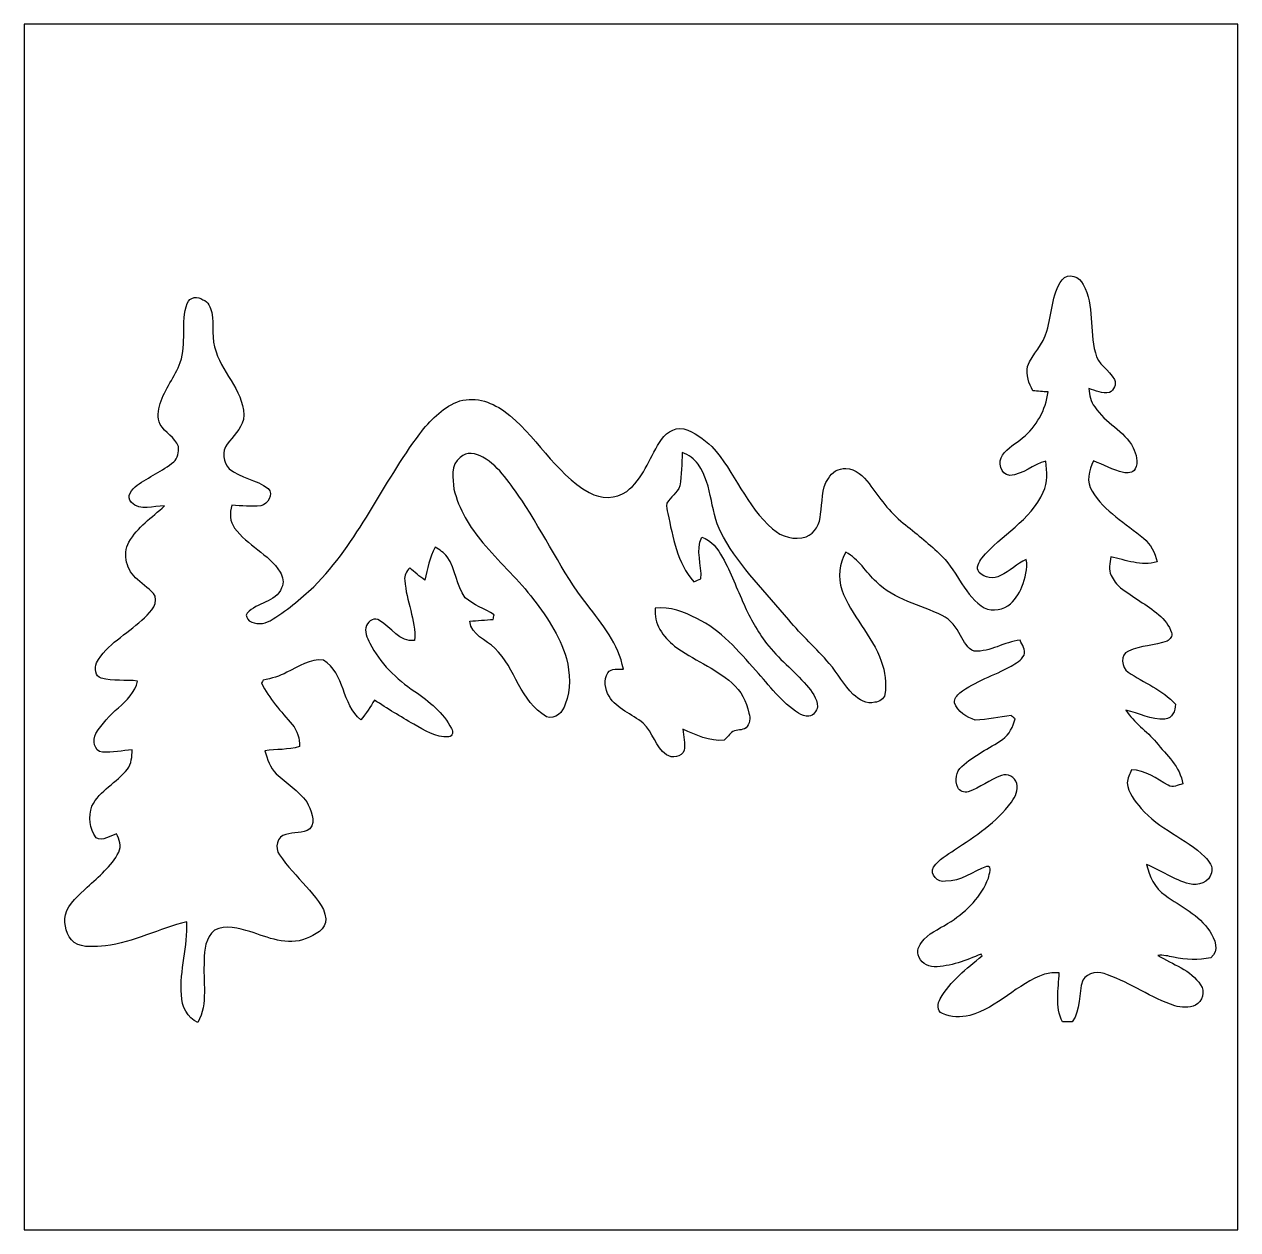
# Model space of a CAD drawing. Header units: centimetres. Extents: x -16.8 to 16.8, y -16.7 to 16.7.
import ezdxf

# ---------------------------------------------------------------- set-up
doc = ezdxf.new("R2010")
doc.units = ezdxf.units.CM
doc.header["$MEASUREMENT"] = 0
doc.layers.add('Layer 1', color=7, linetype='Continuous')

msp = doc.modelspace()

# ---------------------------------------------------------------- linework, layer by layer
at = {"layer": 'Layer 1', "color": 7}
for points, knots in [([(-16.77458, 16.66875), (-16.77458, 16.66875), (16.77458, 16.66875), (16.77458, 16.66875), (16.77458, 16.66875), (16.77458, 16.66875), (16.77458, -16.66875), (16.77458, -16.66875), (16.77458, -16.66875), (16.77458, -16.66875), (-16.77458, -16.66875), (-16.77458, -16.66875), (-16.77458, -16.66875), (-16.77458, -16.66875), (-16.77458, 16.66875), (-16.77458, 16.66875), (-16.77458, 16.66875), (-16.77458, 16.66875), (-16.77458, 16.66875), (-16.77458, 16.66875)], [0, 0, 0, 0, 0.16666667, 0.16666667, 0.16666667, 0.16666667, 0.33333333, 0.33333333, 0.33333333, 0.33333333, 0.5, 0.5, 0.5, 0.5, 0.66666667, 0.66666667, 0.66666667, 0.66666667, 1, 1, 1, 1]), ([(11.91754, 9.60367), (11.62332, 9.18669), (11.63708, 8.65505), (11.5002, 8.18127), (11.5002, 8.18127), (11.40284, 7.81579), (11.09733, 7.55262), (10.95939, 7.2069), (10.95939, 7.2069), (10.92059, 6.96842), (10.99996, 6.73841), (11.10897, 6.53133), (11.10897, 6.53133), (11.24938, 6.52074), (11.39049, 6.51051), (11.53231, 6.49993), (11.53231, 6.49993), (11.4681, 6.00463), (11.21128, 5.54179), (10.82393, 5.22746), (10.82393, 5.22746), (10.6426, 5.0673), (10.41259, 4.95759), (10.27183, 4.7558), (10.27183, 4.7558), (10.14095, 4.56706), (10.20727, 4.21323), (10.4708, 4.19347), (10.4708, 4.19347), (10.84439, 4.20546), (11.11215, 4.51626), (11.47163, 4.58223), (11.47163, 4.58223), (11.49562, 4.29789), (11.53901, 3.99662), (11.39754, 3.73309), (11.39754, 3.73309), (11.05217, 2.94146), (10.23232, 2.54952), (9.7028, 1.90606), (9.7028, 1.90606), (9.6199, 1.80022), (9.52571, 1.63689), (9.62378, 1.51024), (9.62378, 1.51024), (9.77406, 1.3589), (10.02806, 1.30845), (10.21574, 1.42452), (10.21574, 1.42452), (10.47679, 1.53176), (10.66835, 1.75542), (10.92447, 1.86937), (10.92447, 1.86937), (10.98127, 1.61361), (10.89448, 1.35326), (10.80982, 1.11442), (10.80982, 1.11442), (10.71809, 0.91616), (10.60697, 0.71226), (10.42211, 0.58561), (10.42211, 0.58561), (10.20339, 0.44732), (9.89789, 0.42686), (9.68269, 0.58138), (9.68269, 0.58138), (9.17716, 0.9652), (8.98631, 1.61043), (8.52029, 2.02918), (8.52029, 2.02918), (8.20596, 2.32904), (7.86765, 2.60244), (7.52757, 2.87196), (7.52757, 2.87196), (7.15222, 3.181), (6.85835, 3.57293), (6.58036, 3.96804), (6.58036, 3.96804), (6.42867, 4.17654), (6.21065, 4.36739), (5.94325, 4.38609), (5.94325, 4.38609), (5.74463, 4.38432), (5.54355, 4.29189), (5.45606, 4.10633), (5.45606, 4.10633), (5.24933, 3.82129), (5.30401, 3.44876), (5.23663, 3.12138), (5.23663, 3.12138), (5.22993, 2.86209), (5.09446, 2.5908), (4.84082, 2.4952), (4.84082, 2.4952), (4.52155, 2.38619), (4.1596, 2.49379), (3.91478, 2.71392), (3.91478, 2.71392), (3.18876, 3.33975), (2.86844, 4.28484), (2.23838, 4.99039), (2.23838, 4.99039), (2.01436, 5.19818), (1.75754, 5.39503), (1.45838, 5.47617), (1.45838, 5.47617), (1.17052, 5.5439), (0.92639, 5.32977), (0.78952, 5.10152), (0.78952, 5.10152), (0.49601, 4.64573), (0.32738, 4.09363), (-0.11748, 3.75003), (-0.11748, 3.75003), (-0.4191, 3.5306), (-0.83714, 3.53871), (-1.15499, 3.71616), (-1.15499, 3.71616), (-2.12231, 4.26932), (-2.62996, 5.32483), (-3.51296, 5.97711), (-3.51296, 5.97711), (-3.88373, 6.23676), (-4.37127, 6.39798), (-4.81295, 6.22159), (-4.81295, 6.22159), (-5.23946, 6.04802), (-5.56048, 5.69913), (-5.83953, 5.34529), (-5.83953, 5.34529), (-6.86647, 3.97157), (-7.54909, 2.34139), (-8.76723, 1.1116), (-8.76723, 1.1116), (-9.15353, 0.77752), (-9.53135, 0.42369), (-9.98008, 0.17357), (-9.98008, 0.17357), (-10.15224, 0.07373), (-10.38401, 0.06174), (-10.5537, 0.1711), (-10.5537, 0.1711), (-10.60803, 0.21837), (-10.67188, 0.31538), (-10.6105, 0.37924), (-10.6105, 0.37924), (-10.34874, 0.69215), (-9.82204, 0.66993), (-9.65835, 1.08479), (-9.65835, 1.08479), (-9.5818, 1.22273), (-9.63471, 1.38853), (-9.69821, 1.52083), (-9.69821, 1.52083), (-10.02101, 2.02494), (-10.60979, 2.25496), (-10.95834, 2.73332), (-10.95834, 2.73332), (-11.09521, 2.91289), (-11.10192, 3.15771), (-11.03383, 3.36585), (-11.03383, 3.36585), (-10.76784, 3.35033), (-10.50008, 3.32528), (-10.23444, 3.35492), (-10.23444, 3.35492), (-10.04217, 3.39125), (-9.86825, 3.67101), (-10.03265, 3.83046), (-10.03265, 3.83046), (-10.35791, 4.07529), (-10.79183, 4.1208), (-11.11109, 4.37586), (-11.11109, 4.37586), (-11.27443, 4.5533), (-11.32593, 4.86339), (-11.16118, 5.05636), (-11.16118, 5.05636), (-10.99573, 5.26944), (-10.79429, 5.47335), (-10.71245, 5.73687), (-10.71245, 5.73687), (-10.64401, 6.46254), (-11.2716, 6.96701), (-11.47198, 7.61224), (-11.47198, 7.61224), (-11.61591, 7.95796), (-11.52349, 8.34002), (-11.5891, 8.69915), (-11.5891, 8.69915), (-11.62544, 8.84061), (-11.68435, 8.99583), (-11.83358, 9.05228), (-11.83358, 9.05228), (-11.96904, 9.16164), (-12.20999, 9.1253), (-12.26855, 8.94997), (-12.26855, 8.94997), (-12.46752, 8.42433), (-12.26749, 7.8419), (-12.46399, 7.31555), (-12.46399, 7.31555), (-12.60828, 6.91797), (-12.88838, 6.58283), (-13.01679, 6.17784), (-13.01679, 6.17784), (-13.0683, 5.99511), (-13.10076, 5.78414), (-13.02138, 5.60388), (-13.02138, 5.60388), (-12.87815, 5.37598), (-12.60616, 5.24792), (-12.50774, 4.98757), (-12.50774, 4.98757), (-12.49786, 4.83835), (-12.52926, 4.67113), (-12.64285, 4.56494), (-12.64285, 4.56494), (-12.95329, 4.30706), (-13.33183, 4.15255), (-13.65744, 3.91866), (-13.65744, 3.91866), (-13.79044, 3.81212), (-13.98023, 3.6008), (-13.80878, 3.44311), (-13.80878, 3.44311), (-13.58053, 3.18523), (-13.19283, 3.36268), (-12.90038, 3.34716), (-12.90038, 3.34716), (-13.24116, 3.02895), (-13.64827, 2.76296), (-13.88181, 2.34633), (-13.88181, 2.34633), (-14.06666, 2.00272), (-13.94389, 1.55187), (-13.64333, 1.3148), (-13.64333, 1.3148), (-13.49093, 1.15111), (-13.26621, 1.05093), (-13.15297, 0.85231), (-13.15297, 0.85231), (-13.09088, 0.5648), (-13.33641, 0.36124), (-13.52374, 0.18874), (-13.52374, 0.18874), (-13.94248, -0.20144), (-14.49529, -0.47378), (-14.77504, -0.99413), (-14.77504, -0.99413), (-14.83395, -1.13524), (-14.82266, -1.37266), (-14.64486, -1.41323), (-14.64486, -1.41323), (-14.31819, -1.50036), (-13.97494, -1.45803), (-13.64156, -1.49401), (-13.64156, -1.49401), (-13.71071, -1.80234), (-13.93719, -2.03623), (-14.17038, -2.23414), (-14.17038, -2.23414), (-14.41415, -2.43769), (-14.62581, -2.67935), (-14.79903, -2.94569), (-14.79903, -2.94569), (-14.88793, -3.12561), (-14.85194, -3.4357), (-14.6117, -3.46181), (-14.6117, -3.46181), (-14.33795, -3.48333), (-14.0649, -3.41524), (-13.79149, -3.40078), (-13.79149, -3.40078), (-13.80031, -3.58175), (-13.80349, -3.78213), (-13.91885, -3.93171), (-13.91885, -3.93171), (-14.21412, -4.30389), (-14.68931, -4.51732), (-14.90451, -4.95688), (-14.90451, -4.95688), (-15.00823, -5.24051), (-14.97189, -5.58518), (-14.78986, -5.82965), (-14.78986, -5.82965), (-14.60465, -5.93443), (-14.40039, -5.77709), (-14.22506, -5.71676), (-14.22506, -5.71676), (-14.14392, -5.87057), (-14.07795, -6.05931), (-14.16403, -6.22759), (-14.16403, -6.22759), (-14.35947, -6.62446), (-14.71789, -6.89539), (-15.03151, -7.19384), (-15.03151, -7.19384), (-15.2654, -7.41892), (-15.54798, -7.6327), (-15.63864, -7.96114), (-15.63864, -7.96114), (-15.67886, -8.23031), (-15.61747, -8.54816), (-15.39134, -8.72278), (-15.39134, -8.72278), (-15.14016, -8.89388), (-14.81561, -8.8325), (-14.53268, -8.81733), (-14.53268, -8.81733), (-13.75022, -8.71996), (-13.0429, -8.3372), (-12.28443, -8.14952), (-12.28443, -8.14952), (-12.24598, -8.82967), (-12.48516, -9.49501), (-12.42801, -10.17693), (-12.42801, -10.17693), (-12.42413, -10.48526), (-12.2682, -10.81088), (-11.97575, -10.93929), (-11.97575, -10.93929), (-11.68365, -10.41682), (-11.8424, -9.7917), (-11.79865, -9.22408), (-11.79865, -9.22408), (-11.81241, -8.92916), (-11.7535, -8.58344), (-11.51149, -8.38623), (-11.51149, -8.38623), (-11.21481, -8.21302), (-10.84368, -8.34566), (-10.5343, -8.41834), (-10.5343, -8.41834), (-10.04323, -8.59084), (-9.50313, -8.82191), (-8.98102, -8.61836), (-8.98102, -8.61836), (-8.7443, -8.52241), (-8.4261, -8.36436), (-8.43492, -8.06873), (-8.43492, -8.06873), (-8.47584, -7.7089), (-8.75453, -7.44008), (-8.97961, -7.18044), (-8.97961, -7.18044), (-9.22937, -6.88904), (-9.50595, -6.61776), (-9.71726, -6.29638), (-9.71726, -6.29638), (-9.86402, -6.11752), (-9.78711, -5.77674), (-9.54405, -5.73511), (-9.54405, -5.73511), (-9.32674, -5.67584), (-9.07486, -5.71218), (-8.88118, -5.582), (-8.88118, -5.582), (-8.68821, -5.37175), (-8.86389, -5.0486), (-8.96056, -4.83129), (-8.96056, -4.83129), (-9.19762, -4.52826), (-9.53382, -4.32329), (-9.80899, -4.05836), (-9.80899, -4.05836), (-9.98432, -3.88938), (-10.05734, -3.64984), (-10.12684, -3.42371), (-10.12684, -3.42371), (-9.80652, -3.37891), (-9.47914, -3.40007), (-9.16552, -3.30729), (-9.16552, -3.30729), (-9.16093, -3.08716), (-9.21879, -2.86844), (-9.36413, -2.6991), (-9.36413, -2.6991), (-9.67281, -2.33539), (-10.00654, -1.98332), (-10.21574, -1.54834), (-10.21574, -1.54834), (-10.20339, -1.52929), (-10.1787, -1.49084), (-10.16635, -1.47144), (-10.16635, -1.47144), (-9.94304, -1.4157), (-9.71444, -1.36701), (-9.5123, -1.2513), (-9.5123, -1.2513), (-9.19268, -1.09714), (-8.87095, -0.87701), (-8.49983, -0.91369), (-8.49983, -0.91369), (-7.90928, -1.29187), (-7.99888, -2.14242), (-7.46654, -2.56716), (-7.46654, -2.56716), (-7.32578, -2.39466), (-7.20901, -2.20557), (-7.08801, -2.01965), (-7.08801, -2.01965), (-6.74088, -2.26342), (-6.37081, -2.47262), (-6.00675, -2.69028), (-6.00675, -2.69028), (-5.70724, -2.84974), (-5.39574, -3.06141), (-5.04049, -3.03883), (-5.04049, -3.03883), (-4.93007, -3.02436), (-4.90784, -2.89101), (-4.96006, -2.80917), (-4.96006, -2.80917), (-5.18689, -2.37278), (-5.5813, -2.05458), (-5.98029, -1.78259), (-5.98029, -1.78259), (-6.48511, -1.43686), (-6.94796, -1.00013), (-7.21889, -0.44309), (-7.21889, -0.44309), (-7.29333, -0.2988), (-7.38611, -0.12136), (-7.31026, 0.04198), (-7.31026, 0.04198), (-7.2584, 0.17392), (-7.07672, 0.27587), (-6.95008, 0.17992), (-6.95008, 0.17992), (-6.63716, -0.01341), (-6.40009, -0.41663), (-5.98205, -0.37571), (-5.98205, -0.37571), (-5.93937, 0.19967), (-6.22723, 0.72319), (-6.24946, 1.2887), (-6.24946, 1.2887), (-6.29144, 1.43051), (-6.19478, 1.53564), (-6.11893, 1.63548), (-6.11893, 1.63548), (-5.98311, 1.51941), (-5.84941, 1.39982), (-5.70124, 1.29893), (-5.70124, 1.29893), (-5.61904, 1.60584), (-5.57671, 1.92617), (-5.41514, 2.20663), (-5.41514, 2.20663), (-5.29237, 2.13536), (-5.16784, 2.0574), (-5.08318, 1.93993), (-5.08318, 1.93993), (-4.83694, 1.60091), (-4.84046, 1.14512), (-4.58717, 0.80963), (-4.58717, 0.80963), (-4.34799, 0.60925), (-4.04848, 0.50447), (-3.78672, 0.33831), (-3.78672, 0.33831), (-3.79377, 0.29669), (-3.80048, 0.25435), (-3.80753, 0.21202), (-3.80753, 0.21202), (-4.02484, 0.19544), (-4.24145, 0.17992), (-4.45805, 0.15804), (-4.45805, 0.15804), (-4.42348, -0.22154), (-3.99627, -0.34996), (-3.76167, -0.58738), (-3.76167, -0.58738), (-3.19017, -1.14653), (-3.06352, -2.05952), (-2.33962, -2.48109), (-2.33962, -2.48109), (-2.09409, -2.56364), (-1.87537, -2.35973), (-1.81892, -2.13395), (-1.81892, -2.13395), (-1.65841, -1.73179), (-1.68451, -1.28094), (-1.78329, -0.86748), (-1.78329, -0.86748), (-1.98049, -0.22613), (-2.3562, 0.3429), (-2.77354, 0.86148), (-2.77354, 0.86148), (-3.17571, 1.38324), (-3.67947, 1.81539), (-4.09222, 2.32798), (-4.09222, 2.32798), (-4.45841, 2.76084), (-4.76744, 3.25826), (-4.89409, 3.81635), (-4.89409, 3.81635), (-4.91278, 4.10069), (-5.00733, 4.49545), (-4.71981, 4.68489), (-4.71981, 4.68489), (-4.55189, 4.86586), (-4.28237, 4.80483), (-4.09363, 4.69477), (-4.09363, 4.69477), (-3.61315, 4.43018), (-3.33728, 3.93312), (-3.01978, 3.50767), (-3.01978, 3.50767), (-2.39395, 2.56011), (-1.91064, 1.52188), (-1.21497, 0.61948), (-1.21497, 0.61948), (-0.79446, 0.08184), (-0.34431, -0.47378), (-0.21167, -1.16346), (-0.21167, -1.16346), (-0.35348, -1.17546), (-0.54116, -1.13524), (-0.6417, -1.26294), (-0.6417, -1.26294), (-0.75494, -1.46403), (-0.72602, -1.72226), (-0.60748, -1.91417), (-0.60748, -1.91417), (-0.39546, -2.2733), (0.03563, -2.39748), (0.3362, -2.66277), (0.3362, -2.66277), (0.61666, -2.90301), (0.66534, -3.32387), (0.98072, -3.53236), (0.98072, -3.53236), (1.13065, -3.64067), (1.40264, -3.60221), (1.47144, -3.41277), (1.47144, -3.41277), (1.50178, -3.21874), (1.45944, -3.02013), (1.43263, -2.82646), (1.43263, -2.82646), (1.79705, -2.98344), (2.16853, -3.17324), (2.57916, -3.12843), (2.57916, -3.12843), (2.65606, -3.048), (2.72662, -2.96016), (2.81376, -2.89101), (2.81376, -2.89101), (2.93088, -2.83986), (3.07093, -2.86032), (3.1817, -2.79259), (3.1817, -2.79259), (3.2766, -2.68358), (3.31893, -2.5206), (3.25896, -2.38266), (3.25896, -2.38266), (3.19969, -2.06375), (3.03777, -1.76177), (2.79224, -1.54834), (2.79224, -1.54834), (2.31599, -1.12748), (1.70744, -0.90523), (1.20156, -0.52811), (1.20156, -0.52811), (0.89323, -0.27199), (0.61454, 0.09948), (0.67169, 0.52352), (0.67169, 0.52352), (1.07668, 0.56444), (1.46967, 0.42651), (1.81963, 0.23495), (1.81963, 0.23495), (2.48391, -0.08784), (2.97321, -0.66075), (3.45193, -1.20474), (3.45193, -1.20474), (3.82834, -1.61325), (4.15396, -2.08668), (4.63515, -2.38337), (4.63515, -2.38337), (4.7177, -2.43558), (4.81612, -2.46874), (4.9149, -2.46697), (4.9149, -2.46697), (5.04719, -2.4571), (5.12974, -2.32234), (5.1562, -2.20486), (5.1562, -2.20486), (5.15444, -1.96497), (4.99286, -1.77906), (4.85069, -1.60549), (4.85069, -1.60549), (4.50356, -1.20086), (4.07141, -0.8763), (3.74579, -0.45261), (3.74579, -0.45261), (3.50344, -0.11642), (3.28648, 0.23989), (3.12455, 0.62195), (3.12455, 0.62195), (2.92029, 1.05339), (2.77742, 1.51271), (2.52659, 1.92158), (2.52659, 1.92158), (2.40877, 2.16817), (2.21932, 2.39324), (1.95545, 2.48779), (1.95545, 2.48779), (1.77553, 2.12019), (1.96779, 1.71838), (1.93146, 1.33385), (1.93146, 1.33385), (1.86655, 1.30634), (1.80164, 1.27811), (1.73743, 1.24883), (1.73743, 1.24883), (1.27388, 1.77377), (1.1624, 2.48214), (1.01459, 3.13972), (1.01459, 3.13972), (0.99977, 3.23286), (0.96873, 3.32987), (0.99201, 3.42336), (0.99201, 3.42336), (1.0922, 3.59692), (1.28693, 3.70628), (1.3462, 3.90454), (1.3462, 3.90454), (1.40547, 4.20723), (1.39559, 4.51767), (1.41923, 4.82388), (1.41923, 4.82388), (1.59068, 4.75756), (1.75119, 4.65702), (1.85349, 4.49933), (1.85349, 4.49933), (2.28529, 3.90596), (2.16711, 3.10092), (2.55834, 2.48814), (2.55834, 2.48814), (3.03036, 1.63019), (3.74227, 0.9458), (4.36033, 0.1965), (4.36033, 0.1965), (4.71276, -0.22543), (5.12657, -0.59055), (5.48146, -1.01036), (5.48146, -1.01036), (5.71465, -1.28482), (5.88821, -1.60867), (6.14292, -1.86549), (6.14292, -1.86549), (6.30767, -2.00201), (6.51157, -2.14842), (6.74052, -2.0828), (6.74052, -2.0828), (6.86188, -2.06834), (6.9977, -1.99849), (7.01851, -1.86584), (7.01851, -1.86584), (7.06579, -1.55787), (7.02627, -1.23896), (6.92009, -0.94721), (6.92009, -0.94721), (6.6735, -0.22648), (6.07519, 0.30868), (5.82859, 1.02976), (5.82859, 1.02976), (5.72347, 1.37054), (5.7464, 1.76036), (5.93796, 2.06622), (5.93796, 2.06622), (6.29744, 1.88313), (6.4957, 1.51271), (6.78533, 1.24672), (6.78533, 1.24672), (7.28063, 0.75248), (7.99712, 0.61948), (8.60319, 0.31397), (8.60319, 0.31397), (8.84026, 0.20285), (8.99442, -0.01023), (9.11437, -0.23389), (9.11437, -0.23389), (9.21491, -0.3937), (9.28829, -0.60925), (9.48866, -0.66499), (9.48866, -0.66499), (9.93775, -0.69991), (10.32122, -0.40711), (10.75972, -0.36654), (10.75972, -0.36654), (10.81017, -0.49812), (10.91671, -0.62336), (10.86661, -0.77646), (10.86661, -0.77646), (10.79712, -0.92675), (10.6359, -0.99942), (10.50643, -1.08691), (10.50643, -1.08691), (10.03864, -1.34126), (9.51512, -1.49648), (9.08826, -1.82316), (9.08826, -1.82316), (9.01735, -1.89195), (8.92598, -1.98508), (8.94539, -2.09338), (8.94539, -2.09338), (9.02758, -2.34527), (9.27947, -2.49661), (9.51971, -2.57281), (9.51971, -2.57281), (9.85485, -2.57351), (10.18222, -2.4825), (10.51454, -2.44793), (10.51454, -2.44793), (10.54947, -2.47932), (10.58439, -2.51072), (10.62002, -2.54247), (10.62002, -2.54247), (10.56464, -2.76013), (10.46198, -2.97639), (10.27148, -3.10762), (10.27148, -3.10762), (9.90247, -3.36409), (9.47667, -3.54542), (9.14682, -3.85586), (9.14682, -3.85586), (8.98243, -3.99662), (8.94256, -4.24427), (9.04028, -4.43406), (9.04028, -4.43406), (9.07697, -4.5466), (9.21773, -4.58435), (9.32251, -4.55754), (9.32251, -4.55754), (9.64671, -4.44112), (9.92364, -4.22592), (10.24572, -4.10528), (10.24572, -4.10528), (10.41435, -4.03931), (10.61791, -4.15607), (10.66624, -4.32647), (10.66624, -4.32647), (10.71421, -4.51273), (10.62743, -4.69371), (10.51913, -4.84011), (10.51913, -4.84011), (10.10885, -5.40138), (9.52006, -5.78626), (8.94503, -6.1595), (8.94503, -6.1595), (8.74642, -6.30661), (8.50582, -6.42514), (8.36718, -6.63857), (8.36718, -6.63857), (8.25077, -6.84495), (8.48677, -7.08131), (8.69562, -7.03121), (8.69562, -7.03121), (9.11366, -7.04391), (9.45339, -6.75781), (9.83015, -6.62693), (9.83015, -6.62693), (10.01571, -6.59201), (9.89577, -6.84213), (9.87954, -6.94655), (9.87954, -6.94655), (9.69081, -7.44996), (9.29076, -7.85036), (8.84872, -8.14317), (8.84872, -8.14317), (8.60319, -8.30968), (8.31497, -8.41869), (8.10472, -8.63424), (8.10472, -8.63424), (8.001, -8.75171), (7.89093, -8.89988), (7.93785, -9.06921), (7.93785, -9.06921), (7.98971, -9.26218), (8.18339, -9.392), (8.37918, -9.39588), (8.37918, -9.39588), (8.83532, -9.39624), (9.26218, -9.21844), (9.67669, -9.04663), (9.67669, -9.04663), (9.68446, -9.05933), (9.69962, -9.08509), (9.70739, -9.09779), (9.70739, -9.09779), (9.27735, -9.44316), (8.82403, -9.79346), (8.54992, -10.28171), (8.54992, -10.28171), (8.47584, -10.39989), (8.45185, -10.62955), (8.61166, -10.68705), (8.61166, -10.68705), (8.8459, -10.79959), (9.11613, -10.80029), (9.36519, -10.74103), (9.36519, -10.74103), (10.14166, -10.52936), (10.6807, -9.86049), (11.43529, -9.60049), (11.43529, -9.60049), (11.56511, -9.56063), (11.70234, -9.56733), (11.83711, -9.56204), (11.83711, -9.56204), (11.82899, -10.00936), (11.70905, -10.50537), (11.92847, -10.92165), (11.92847, -10.92165), (11.99586, -10.922), (12.13097, -10.92271), (12.19835, -10.92271), (12.19835, -10.92271), (12.44459, -10.58898), (12.36557, -10.14342), (12.48763, -9.76912), (12.48763, -9.76912), (12.63191, -9.54581), (12.94412, -9.50172), (13.17378, -9.61813), (13.17378, -9.61813), (13.82042, -9.8425), (14.37993, -10.26513), (15.03292, -10.47538), (15.03292, -10.47538), (15.21954, -10.53289), (15.42874, -10.535), (15.61147, -10.46127), (15.61147, -10.46127), (15.79704, -10.35544), (15.87747, -10.07745), (15.74906, -9.89894), (15.74906, -9.89894), (15.48024, -9.47702), (14.97154, -9.33662), (14.56866, -9.08085), (14.56866, -9.08085), (14.7133, -9.06745), (14.85618, -9.0999), (14.99658, -9.13165), (14.99658, -9.13165), (15.33454, -9.20468), (15.68803, -9.21244), (16.02846, -9.14929), (16.02846, -9.14929), (16.28352, -8.95456), (16.14135, -8.62577), (15.99988, -8.41304), (15.99988, -8.41304), (15.70849, -7.95514), (15.19202, -7.73148), (14.77116, -7.41856), (14.77116, -7.41856), (14.48117, -7.22559), (14.32701, -6.89363), (14.25575, -6.56378), (14.25575, -6.56378), (14.65086, -6.74088), (15.01563, -6.98853), (15.43685, -7.10318), (15.43685, -7.10318), (15.67533, -7.16562), (15.99494, -7.06402), (16.04821, -6.79838), (16.04821, -6.79838), (16.11066, -6.62658), (15.97625, -6.47206), (15.86618, -6.35882), (15.86618, -6.35882), (15.33666, -5.83812), (14.58912, -5.58941), (14.10582, -5.01544), (14.10582, -5.01544), (13.93084, -4.81295), (13.74493, -4.58929), (13.72164, -4.31165), (13.72164, -4.31165), (13.72517, -4.18289), (13.79044, -4.06647), (13.83912, -3.95041), (13.83912, -3.95041), (14.22471, -3.95993), (14.53586, -4.19065), (14.85441, -4.37621), (14.85441, -4.37621), (14.97789, -4.45523), (15.12535, -4.36986), (15.2527, -4.33952), (15.2527, -4.33952), (15.19343, -3.8608), (14.8015, -3.54401), (14.5221, -3.18664), (14.5221, -3.18664), (14.26175, -2.87408), (13.90438, -2.6476), (13.68284, -2.30329), (13.68284, -2.30329), (14.04091, -2.38054), (14.38416, -2.56787), (14.75775, -2.54917), (14.75775, -2.54917), (14.97683, -2.52942), (15.04421, -2.32093), (15.05267, -2.13254), (15.05267, -2.13254), (14.6939, -1.7339), (14.17779, -1.54481), (13.74493, -1.24742), (13.74493, -1.24742), (13.55866, -1.12254), (13.51562, -0.75671), (13.75198, -0.66569), (13.75198, -0.66569), (14.08783, -0.50377), (14.47588, -0.52141), (14.82196, -0.39017), (14.82196, -0.39017), (14.90133, -0.34678), (14.98318, -0.25224), (14.94543, -0.15593), (14.94543, -0.15593), (14.88405, 0.04128), (14.74294, 0.20179), (14.59477, 0.34078), (14.59477, 0.34078), (14.26069, 0.61489), (13.88004, 0.82444), (13.53467, 1.08232), (13.53467, 1.08232), (13.41861, 1.16911), (13.34699, 1.30246), (13.27679, 1.42487), (13.27679, 1.42487), (13.19495, 1.58433), (13.2401, 1.76777), (13.26268, 1.9364), (13.26268, 1.9364), (13.68354, 1.85279), (14.11287, 1.67464), (14.54432, 1.80305), (14.54432, 1.80305), (14.48435, 2.05211), (14.36652, 2.28812), (14.16826, 2.45569), (14.16826, 2.45569), (13.6839, 2.87443), (13.08241, 3.18417), (12.75397, 3.75849), (12.75397, 3.75849), (12.57265, 4.00826), (12.66684, 4.33564), (12.78396, 4.59211), (12.78396, 4.59211), (13.06477, 4.49439), (13.32018, 4.33105), (13.61546, 4.27249), (13.61546, 4.27249), (13.71988, 4.25697), (13.88145, 4.25415), (13.93649, 4.37021), (13.93649, 4.37021), (14.03315, 4.55859), (13.96577, 4.77837), (13.88498, 4.95935), (13.88498, 4.95935), (13.63627, 5.42784), (13.10428, 5.64162), (12.82312, 6.08542), (12.82312, 6.08542), (12.69577, 6.223), (12.68589, 6.41667), (12.65978, 6.59236), (12.65978, 6.59236), (12.84817, 6.54226), (13.03055, 6.44349), (13.23305, 6.48335), (13.23305, 6.48335), (13.34841, 6.55532), (13.43166, 6.70348), (13.36428, 6.84107), (13.36428, 6.84107), (13.23022, 7.11835), (12.89332, 7.26405), (12.83794, 7.58578), (12.83794, 7.58578), (12.6686, 8.20138), (12.81994, 8.89459), (12.50209, 9.46961), (12.50209, 9.46961), (12.40719, 9.68728), (12.09463, 9.81251), (11.91754, 9.60367)], [0, 0, 0, 0, 0.00398406, 0.00398406, 0.00398406, 0.00398406, 0.00796813, 0.00796813, 0.00796813, 0.00796813, 0.01195219, 0.01195219, 0.01195219, 0.01195219, 0.01593625, 0.01593625, 0.01593625, 0.01593625, 0.01992032, 0.01992032, 0.01992032, 0.01992032, 0.02390438, 0.02390438, 0.02390438, 0.02390438, 0.02788845, 0.02788845, 0.02788845, 0.02788845, 0.03187251, 0.03187251, 0.03187251, 0.03187251, 0.03585657, 0.03585657, 0.03585657, 0.03585657, 0.03984064, 0.03984064, 0.03984064, 0.03984064, 0.0438247, 0.0438247, 0.0438247, 0.0438247, 0.04780876, 0.04780876, 0.04780876, 0.04780876, 0.05179283, 0.05179283, 0.05179283, 0.05179283, 0.05577689, 0.05577689, 0.05577689, 0.05577689, 0.05976096, 0.05976096, 0.05976096, 0.05976096, 0.06374502, 0.06374502, 0.06374502, 0.06374502, 0.06772908, 0.06772908, 0.06772908, 0.06772908, 0.07171315, 0.07171315, 0.07171315, 0.07171315, 0.07569721, 0.07569721, 0.07569721, 0.07569721, 0.07968127, 0.07968127, 0.07968127, 0.07968127, 0.08366534, 0.08366534, 0.08366534, 0.08366534, 0.0876494, 0.0876494, 0.0876494, 0.0876494, 0.09163347, 0.09163347, 0.09163347, 0.09163347, 0.09561753, 0.09561753, 0.09561753, 0.09561753, 0.09960159, 0.09960159, 0.09960159, 0.09960159, 0.10358566, 0.10358566, 0.10358566, 0.10358566, 0.10756972, 0.10756972, 0.10756972, 0.10756972, 0.11155378, 0.11155378, 0.11155378, 0.11155378, 0.11553785, 0.11553785, 0.11553785, 0.11553785, 0.11952191, 0.11952191, 0.11952191, 0.11952191, 0.12350598, 0.12350598, 0.12350598, 0.12350598, 0.12749004, 0.12749004, 0.12749004, 0.12749004, 0.1314741, 0.1314741, 0.1314741, 0.1314741, 0.13545817, 0.13545817, 0.13545817, 0.13545817, 0.13944223, 0.13944223, 0.13944223, 0.13944223, 0.14342629, 0.14342629, 0.14342629, 0.14342629, 0.14741036, 0.14741036, 0.14741036, 0.14741036, 0.15139442, 0.15139442, 0.15139442, 0.15139442, 0.15537849, 0.15537849, 0.15537849, 0.15537849, 0.15936255, 0.15936255, 0.15936255, 0.15936255, 0.16334661, 0.16334661, 0.16334661, 0.16334661, 0.16733068, 0.16733068, 0.16733068, 0.16733068, 0.17131474, 0.17131474, 0.17131474, 0.17131474, 0.1752988, 0.1752988, 0.1752988, 0.1752988, 0.17928287, 0.17928287, 0.17928287, 0.17928287, 0.18326693, 0.18326693, 0.18326693, 0.18326693, 0.187251, 0.187251, 0.187251, 0.187251, 0.19123506, 0.19123506, 0.19123506, 0.19123506, 0.19521912, 0.19521912, 0.19521912, 0.19521912, 0.19920319, 0.19920319, 0.19920319, 0.19920319, 0.20318725, 0.20318725, 0.20318725, 0.20318725, 0.20717131, 0.20717131, 0.20717131, 0.20717131, 0.21115538, 0.21115538, 0.21115538, 0.21115538, 0.21513944, 0.21513944, 0.21513944, 0.21513944, 0.21912351, 0.21912351, 0.21912351, 0.21912351, 0.22310757, 0.22310757, 0.22310757, 0.22310757, 0.22709163, 0.22709163, 0.22709163, 0.22709163, 0.2310757, 0.2310757, 0.2310757, 0.2310757, 0.23505976, 0.23505976, 0.23505976, 0.23505976, 0.23904382, 0.23904382, 0.23904382, 0.23904382, 0.24302789, 0.24302789, 0.24302789, 0.24302789, 0.24701195, 0.24701195, 0.24701195, 0.24701195, 0.25099602, 0.25099602, 0.25099602, 0.25099602, 0.25498008, 0.25498008, 0.25498008, 0.25498008, 0.25896414, 0.25896414, 0.25896414, 0.25896414, 0.26294821, 0.26294821, 0.26294821, 0.26294821, 0.26693227, 0.26693227, 0.26693227, 0.26693227, 0.27091633, 0.27091633, 0.27091633, 0.27091633, 0.2749004, 0.2749004, 0.2749004, 0.2749004, 0.27888446, 0.27888446, 0.27888446, 0.27888446, 0.28286853, 0.28286853, 0.28286853, 0.28286853, 0.28685259, 0.28685259, 0.28685259, 0.28685259, 0.29083665, 0.29083665, 0.29083665, 0.29083665, 0.29482072, 0.29482072, 0.29482072, 0.29482072, 0.29880478, 0.29880478, 0.29880478, 0.29880478, 0.30278884, 0.30278884, 0.30278884, 0.30278884, 0.30677291, 0.30677291, 0.30677291, 0.30677291, 0.31075697, 0.31075697, 0.31075697, 0.31075697, 0.31474104, 0.31474104, 0.31474104, 0.31474104, 0.3187251, 0.3187251, 0.3187251, 0.3187251, 0.32270916, 0.32270916, 0.32270916, 0.32270916, 0.32669323, 0.32669323, 0.32669323, 0.32669323, 0.33067729, 0.33067729, 0.33067729, 0.33067729, 0.33466135, 0.33466135, 0.33466135, 0.33466135, 0.33864542, 0.33864542, 0.33864542, 0.33864542, 0.34262948, 0.34262948, 0.34262948, 0.34262948, 0.34661355, 0.34661355, 0.34661355, 0.34661355, 0.35059761, 0.35059761, 0.35059761, 0.35059761, 0.35458167, 0.35458167, 0.35458167, 0.35458167, 0.35856574, 0.35856574, 0.35856574, 0.35856574, 0.3625498, 0.3625498, 0.3625498, 0.3625498, 0.36653386, 0.36653386, 0.36653386, 0.36653386, 0.37051793, 0.37051793, 0.37051793, 0.37051793, 0.37450199, 0.37450199, 0.37450199, 0.37450199, 0.37848606, 0.37848606, 0.37848606, 0.37848606, 0.38247012, 0.38247012, 0.38247012, 0.38247012, 0.38645418, 0.38645418, 0.38645418, 0.38645418, 0.39043825, 0.39043825, 0.39043825, 0.39043825, 0.39442231, 0.39442231, 0.39442231, 0.39442231, 0.39840637, 0.39840637, 0.39840637, 0.39840637, 0.40239044, 0.40239044, 0.40239044, 0.40239044, 0.4063745, 0.4063745, 0.4063745, 0.4063745, 0.41035857, 0.41035857, 0.41035857, 0.41035857, 0.41434263, 0.41434263, 0.41434263, 0.41434263, 0.41832669, 0.41832669, 0.41832669, 0.41832669, 0.42231076, 0.42231076, 0.42231076, 0.42231076, 0.42629482, 0.42629482, 0.42629482, 0.42629482, 0.43027888, 0.43027888, 0.43027888, 0.43027888, 0.43426295, 0.43426295, 0.43426295, 0.43426295, 0.43824701, 0.43824701, 0.43824701, 0.43824701, 0.44223108, 0.44223108, 0.44223108, 0.44223108, 0.44621514, 0.44621514, 0.44621514, 0.44621514, 0.4501992, 0.4501992, 0.4501992, 0.4501992, 0.45418327, 0.45418327, 0.45418327, 0.45418327, 0.45816733, 0.45816733, 0.45816733, 0.45816733, 0.46215139, 0.46215139, 0.46215139, 0.46215139, 0.46613546, 0.46613546, 0.46613546, 0.46613546, 0.47011952, 0.47011952, 0.47011952, 0.47011952, 0.47410359, 0.47410359, 0.47410359, 0.47410359, 0.47808765, 0.47808765, 0.47808765, 0.47808765, 0.48207171, 0.48207171, 0.48207171, 0.48207171, 0.48605578, 0.48605578, 0.48605578, 0.48605578, 0.49003984, 0.49003984, 0.49003984, 0.49003984, 0.4940239, 0.4940239, 0.4940239, 0.4940239, 0.49800797, 0.49800797, 0.49800797, 0.49800797, 0.50199203, 0.50199203, 0.50199203, 0.50199203, 0.5059761, 0.5059761, 0.5059761, 0.5059761, 0.50996016, 0.50996016, 0.50996016, 0.50996016, 0.51394422, 0.51394422, 0.51394422, 0.51394422, 0.51792829, 0.51792829, 0.51792829, 0.51792829, 0.52191235, 0.52191235, 0.52191235, 0.52191235, 0.52589641, 0.52589641, 0.52589641, 0.52589641, 0.52988048, 0.52988048, 0.52988048, 0.52988048, 0.53386454, 0.53386454, 0.53386454, 0.53386454, 0.53784861, 0.53784861, 0.53784861, 0.53784861, 0.54183267, 0.54183267, 0.54183267, 0.54183267, 0.54581673, 0.54581673, 0.54581673, 0.54581673, 0.5498008, 0.5498008, 0.5498008, 0.5498008, 0.55378486, 0.55378486, 0.55378486, 0.55378486, 0.55776892, 0.55776892, 0.55776892, 0.55776892, 0.56175299, 0.56175299, 0.56175299, 0.56175299, 0.56573705, 0.56573705, 0.56573705, 0.56573705, 0.56972112, 0.56972112, 0.56972112, 0.56972112, 0.57370518, 0.57370518, 0.57370518, 0.57370518, 0.57768924, 0.57768924, 0.57768924, 0.57768924, 0.58167331, 0.58167331, 0.58167331, 0.58167331, 0.58565737, 0.58565737, 0.58565737, 0.58565737, 0.58964143, 0.58964143, 0.58964143, 0.58964143, 0.5936255, 0.5936255, 0.5936255, 0.5936255, 0.59760956, 0.59760956, 0.59760956, 0.59760956, 0.60159363, 0.60159363, 0.60159363, 0.60159363, 0.60557769, 0.60557769, 0.60557769, 0.60557769, 0.60956175, 0.60956175, 0.60956175, 0.60956175, 0.61354582, 0.61354582, 0.61354582, 0.61354582, 0.61752988, 0.61752988, 0.61752988, 0.61752988, 0.62151394, 0.62151394, 0.62151394, 0.62151394, 0.62549801, 0.62549801, 0.62549801, 0.62549801, 0.62948207, 0.62948207, 0.62948207, 0.62948207, 0.63346614, 0.63346614, 0.63346614, 0.63346614, 0.6374502, 0.6374502, 0.6374502, 0.6374502, 0.64143426, 0.64143426, 0.64143426, 0.64143426, 0.64541833, 0.64541833, 0.64541833, 0.64541833, 0.64940239, 0.64940239, 0.64940239, 0.64940239, 0.65338645, 0.65338645, 0.65338645, 0.65338645, 0.65737052, 0.65737052, 0.65737052, 0.65737052, 0.66135458, 0.66135458, 0.66135458, 0.66135458, 0.66533865, 0.66533865, 0.66533865, 0.66533865, 0.66932271, 0.66932271, 0.66932271, 0.66932271, 0.67330677, 0.67330677, 0.67330677, 0.67330677, 0.67729084, 0.67729084, 0.67729084, 0.67729084, 0.6812749, 0.6812749, 0.6812749, 0.6812749, 0.68525896, 0.68525896, 0.68525896, 0.68525896, 0.68924303, 0.68924303, 0.68924303, 0.68924303, 0.69322709, 0.69322709, 0.69322709, 0.69322709, 0.69721116, 0.69721116, 0.69721116, 0.69721116, 0.70119522, 0.70119522, 0.70119522, 0.70119522, 0.70517928, 0.70517928, 0.70517928, 0.70517928, 0.70916335, 0.70916335, 0.70916335, 0.70916335, 0.71314741, 0.71314741, 0.71314741, 0.71314741, 0.71713147, 0.71713147, 0.71713147, 0.71713147, 0.72111554, 0.72111554, 0.72111554, 0.72111554, 0.7250996, 0.7250996, 0.7250996, 0.7250996, 0.72908367, 0.72908367, 0.72908367, 0.72908367, 0.73306773, 0.73306773, 0.73306773, 0.73306773, 0.73705179, 0.73705179, 0.73705179, 0.73705179, 0.74103586, 0.74103586, 0.74103586, 0.74103586, 0.74501992, 0.74501992, 0.74501992, 0.74501992, 0.74900398, 0.74900398, 0.74900398, 0.74900398, 0.75298805, 0.75298805, 0.75298805, 0.75298805, 0.75697211, 0.75697211, 0.75697211, 0.75697211, 0.76095618, 0.76095618, 0.76095618, 0.76095618, 0.76494024, 0.76494024, 0.76494024, 0.76494024, 0.7689243, 0.7689243, 0.7689243, 0.7689243, 0.77290837, 0.77290837, 0.77290837, 0.77290837, 0.77689243, 0.77689243, 0.77689243, 0.77689243, 0.78087649, 0.78087649, 0.78087649, 0.78087649, 0.78486056, 0.78486056, 0.78486056, 0.78486056, 0.78884462, 0.78884462, 0.78884462, 0.78884462, 0.79282869, 0.79282869, 0.79282869, 0.79282869, 0.79681275, 0.79681275, 0.79681275, 0.79681275, 0.80079681, 0.80079681, 0.80079681, 0.80079681, 0.80478088, 0.80478088, 0.80478088, 0.80478088, 0.80876494, 0.80876494, 0.80876494, 0.80876494, 0.812749, 0.812749, 0.812749, 0.812749, 0.81673307, 0.81673307, 0.81673307, 0.81673307, 0.82071713, 0.82071713, 0.82071713, 0.82071713, 0.8247012, 0.8247012, 0.8247012, 0.8247012, 0.82868526, 0.82868526, 0.82868526, 0.82868526, 0.83266932, 0.83266932, 0.83266932, 0.83266932, 0.83665339, 0.83665339, 0.83665339, 0.83665339, 0.84063745, 0.84063745, 0.84063745, 0.84063745, 0.84462151, 0.84462151, 0.84462151, 0.84462151, 0.84860558, 0.84860558, 0.84860558, 0.84860558, 0.85258964, 0.85258964, 0.85258964, 0.85258964, 0.85657371, 0.85657371, 0.85657371, 0.85657371, 0.86055777, 0.86055777, 0.86055777, 0.86055777, 0.86454183, 0.86454183, 0.86454183, 0.86454183, 0.8685259, 0.8685259, 0.8685259, 0.8685259, 0.87250996, 0.87250996, 0.87250996, 0.87250996, 0.87649402, 0.87649402, 0.87649402, 0.87649402, 0.88047809, 0.88047809, 0.88047809, 0.88047809, 0.88446215, 0.88446215, 0.88446215, 0.88446215, 0.88844622, 0.88844622, 0.88844622, 0.88844622, 0.89243028, 0.89243028, 0.89243028, 0.89243028, 0.89641434, 0.89641434, 0.89641434, 0.89641434, 0.90039841, 0.90039841, 0.90039841, 0.90039841, 0.90438247, 0.90438247, 0.90438247, 0.90438247, 0.90836653, 0.90836653, 0.90836653, 0.90836653, 0.9123506, 0.9123506, 0.9123506, 0.9123506, 0.91633466, 0.91633466, 0.91633466, 0.91633466, 0.92031873, 0.92031873, 0.92031873, 0.92031873, 0.92430279, 0.92430279, 0.92430279, 0.92430279, 0.92828685, 0.92828685, 0.92828685, 0.92828685, 0.93227092, 0.93227092, 0.93227092, 0.93227092, 0.93625498, 0.93625498, 0.93625498, 0.93625498, 0.94023904, 0.94023904, 0.94023904, 0.94023904, 0.94422311, 0.94422311, 0.94422311, 0.94422311, 0.94820717, 0.94820717, 0.94820717, 0.94820717, 0.95219124, 0.95219124, 0.95219124, 0.95219124, 0.9561753, 0.9561753, 0.9561753, 0.9561753, 0.96015936, 0.96015936, 0.96015936, 0.96015936, 0.96414343, 0.96414343, 0.96414343, 0.96414343, 0.96812749, 0.96812749, 0.96812749, 0.96812749, 0.97211155, 0.97211155, 0.97211155, 0.97211155, 0.97609562, 0.97609562, 0.97609562, 0.97609562, 0.98007968, 0.98007968, 0.98007968, 0.98007968, 0.98406375, 0.98406375, 0.98406375, 0.98406375, 0.98804781, 0.98804781, 0.98804781, 0.98804781, 0.99203187, 0.99203187, 0.99203187, 0.99203187, 1, 1, 1, 1])]:
    msp.add_open_spline(points, degree=3, knots=knots, dxfattribs=at)

doc.saveas('drawing.dxf')
